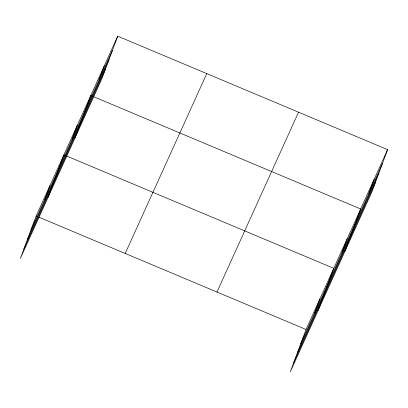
<?xml version="1.0" encoding="UTF-8"?>
<svg xmlns="http://www.w3.org/2000/svg" width="408" height="408" viewBox="0 0 408 408"><rect width="100%" height="100%" fill="white"/><g stroke="black" fill="none" stroke-linecap="round" stroke-linejoin="round"><path stroke-width="0.61" d="M117.718 36.174L36.149 216.016L20.4 258.361L101.969 78.52L117.718 36.174L387.6 149.639L371.851 191.984L290.282 371.826L306.031 329.48L387.6 149.639M44.758 199.578L50.016 185.441M48.134 197.212L63.883 154.872L65.056 155.361M72.083 139.332L77.342 125.195M75.052 137.868L90.8 95.523L91.973 96.013M99.001 79.983L104.259 65.846M314.639 313.043L319.897 298.911M318.016 310.682L333.764 268.337L66.81 156.101M341.965 252.797L347.223 238.66M344.933 251.333L360.682 208.988L93.146 96.507M368.883 193.448L374.141 179.311M30.891 230.153L112.46 50.312M27.428 239.46L109.002 59.619M23.863 249.053L105.432 69.207M125.21 253.46L206.779 73.618M216.969 292.036L298.539 112.195M300.772 343.618L382.342 163.776M297.31 352.925L378.879 173.084M293.745 362.518L375.314 182.677M36.149 216.016L37.322 216.51M39.076 217.25L306.031 329.48"/></g></svg>
